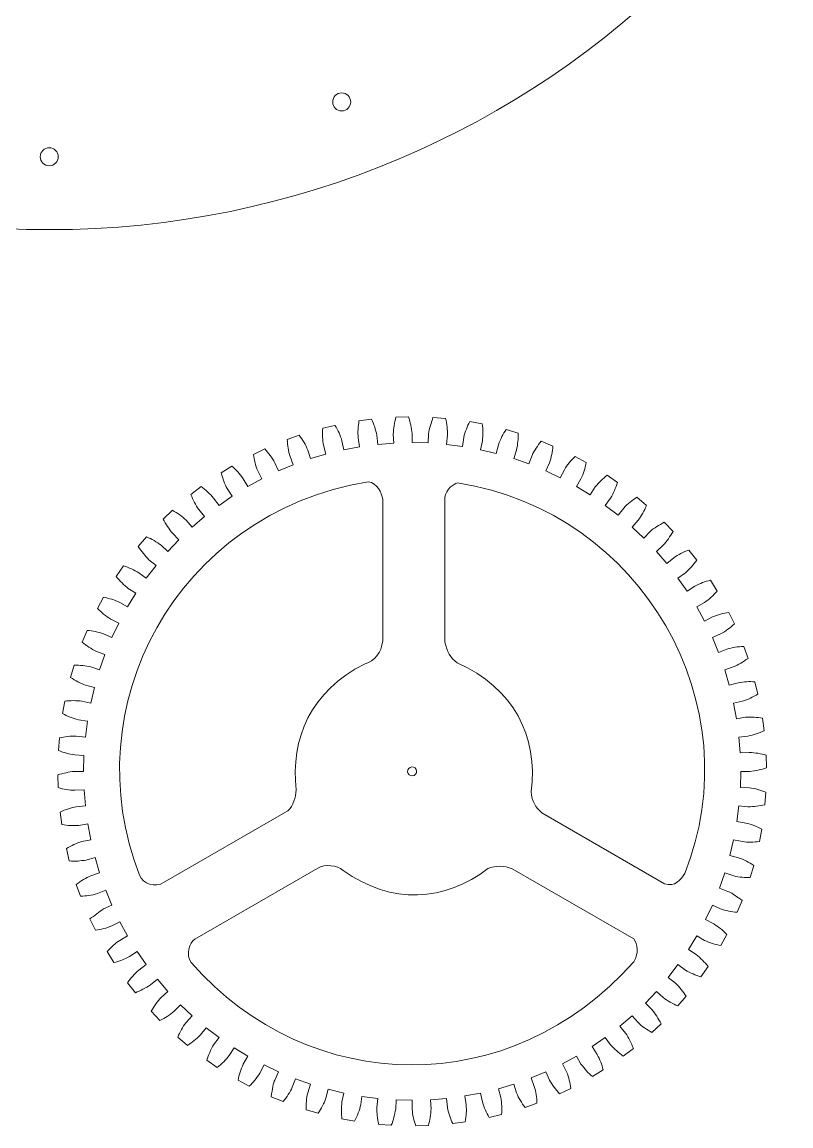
# Model space of a CAD drawing. Header units: millimetres. Extents: x 254 to 1549, y -413 to 269.
# Drawn here: x 890 to 1060.9, y -413.2 to -168.1 of the extents above; entities that cross this region are included whole.
import ezdxf

# ---------------------------------------------------------------- set-up
doc = ezdxf.new("R2010")
doc.units = ezdxf.units.MM
doc.header["$MEASUREMENT"] = 0
doc.layers.add('layer 1', color=7, linetype='Continuous')

msp = doc.modelspace()

# ---------------------------------------------------------------- linework, layer by layer
at = {"layer": 'layer 1', "color": 242, "lineweight": 18}
for centre, major_axis in [((896.0624, -14.3886), (0, 199.7718)), ((961.0562, -185.7928), (0, 2)), ((896.0624, -197.971), (0, 2))]:
    msp.add_ellipse(centre, major_axis=major_axis, ratio=1, dxfattribs=at)
at = {"layer": 'layer 1', "color": 242, "lineweight": 9}
for points, knots in [([(975.9222, -255.7405), (976.2929, -256.9881), (976.6296, -258.2188), (976.7172, -259.4347), (976.7172, -259.4347), (976.7172, -259.4347), (976.7172, -261.4525), (976.7172, -261.4525), (976.7172, -261.4525), (976.7172, -261.4525), (980.2778, -261.5392), (980.2778, -261.5392), (980.2778, -261.5392), (980.2778, -261.5392), (980.3762, -259.524), (980.3762, -259.524), (980.3762, -259.524), (980.5172, -258.3367), (980.9717, -256.9377), (981.3501, -255.8728), (981.3501, -255.8728), (981.3501, -255.8728), (984.1581, -256.0887), (984.1581, -256.0887), (984.1581, -256.0887), (984.4455, -257.3298), (984.585, -258.582), (984.5625, -259.846), (984.5625, -259.846), (984.5625, -259.846), (984.3516, -261.8526), (984.3516, -261.8526), (984.3516, -261.8526), (984.3516, -261.8526), (987.8837, -262.3111), (987.8837, -262.3111), (987.8837, -262.3111), (987.8837, -262.3111), (988.1922, -260.3172), (988.1922, -260.3172), (988.1922, -260.3172), (988.5033, -259.0416), (988.9562, -257.8668), (989.5425, -256.7878), (989.5425, -256.7878), (989.5425, -256.7878), (992.3126, -257.296), (992.3126, -257.296), (992.3126, -257.296), (992.4482, -258.5619), (992.4891, -259.8231), (992.322, -261.075), (992.322, -261.075), (992.322, -261.075), (991.9026, -263.0485), (991.9026, -263.0485), (991.9026, -263.0485), (991.9026, -263.0485), (995.3673, -263.8738), (995.3673, -263.8738), (995.3673, -263.8738), (995.3673, -263.8738), (995.8826, -261.9229), (995.8826, -261.9229), (995.8826, -261.9229), (996.362, -260.5627), (996.9593, -259.5924), (997.5945, -258.5541), (997.5945, -258.5541), (997.5945, -258.5541), (1000.2962, -259.3491), (1000.2962, -259.3491), (1000.2962, -259.3491), (1000.3139, -260.5953), (1000.2047, -261.8476), (999.9105, -263.1082), (999.9105, -263.1082), (999.9105, -263.1082), (999.2871, -265.0272), (999.2871, -265.0272), (999.2871, -265.0272), (999.2871, -265.0272), (1002.6465, -266.2101), (1002.6465, -266.2101), (1002.6465, -266.2101), (1002.6465, -266.2101), (1003.3629, -264.3238), (1003.3629, -264.3238), (1003.3629, -264.3238), (1003.8977, -263.1865), (1004.6084, -262.143), (1005.4176, -261.1524), (1005.4176, -261.1524), (1005.4176, -261.1524), (1008.0215, -262.2255), (1008.0215, -262.2255), (1008.0215, -262.2255), (1007.8863, -263.5047), (1007.6628, -264.7507), (1007.2451, -265.9236), (1007.2451, -265.9236), (1007.2451, -265.9236), (1006.4244, -267.7669), (1006.4244, -267.7669), (1006.4244, -267.7669), (1006.4244, -267.7669), (1009.6418, -269.2945), (1009.6418, -269.2945), (1009.6418, -269.2945), (1009.6418, -269.2945), (1010.5514, -267.4935), (1010.5514, -267.4935), (1010.5514, -267.4935), (1011.1716, -266.3928), (1012.0209, -265.4538), (1012.9262, -264.5542), (1012.9262, -264.5542), (1012.9262, -264.5542), (1015.4037, -265.8934), (1015.4037, -265.8934), (1015.4037, -265.8934), (1015.1559, -267.1239), (1014.8268, -268.3357), (1014.245, -269.4903), (1014.245, -269.4903), (1014.245, -269.4903), (1013.2361, -271.2376), (1013.2361, -271.2376), (1013.2361, -271.2376), (1013.2361, -271.2376), (1016.2763, -273.0933), (1016.2763, -273.0933), (1016.2763, -273.0933), (1016.2763, -273.0933), (1017.4278, -271.3126), (1017.4278, -271.3126), (1017.4278, -271.3126), (1018.2423, -270.283), (1019.1273, -269.4642), (1020.0383, -268.7221), (1020.0383, -268.7221), (1020.0383, -268.7221), (1022.3621, -270.313), (1022.3621, -270.313), (1022.3621, -270.313), (1021.9568, -271.5111), (1021.4904, -272.6818), (1020.8337, -273.7692), (1020.8337, -273.7692), (1020.8337, -273.7692), (1019.6478, -275.4015), (1019.6478, -275.4015), (1019.6478, -275.4015), (1019.6478, -275.4015), (1022.4773, -277.5646), (1022.4773, -277.5646), (1022.4773, -277.5646), (1022.4773, -277.5646), (1023.7415, -275.992), (1023.7415, -275.992), (1023.7415, -275.992), (1024.6664, -275.005), (1025.661, -274.2721), (1026.6756, -273.6106), (1026.6756, -273.6106), (1026.6756, -273.6106), (1028.8205, -275.436), (1028.8205, -275.436), (1028.8205, -275.436), (1028.2788, -276.5997), (1027.6992, -277.732), (1026.9392, -278.7132), (1026.9392, -278.7132), (1026.9392, -278.7132), (1025.589, -280.2126), (1025.589, -280.2126), (1025.589, -280.2126), (1025.589, -280.2126), (1028.177, -282.6597), (1028.177, -282.6597), (1028.177, -282.6597), (1028.177, -282.6597), (1029.5987, -281.2278), (1029.5987, -281.2278), (1029.5987, -281.2278), (1030.524, -280.4023), (1031.6207, -279.7587), (1032.7656, -279.1663), (1032.7656, -279.1663), (1032.7656, -279.1663), (1034.7078, -281.2057), (1034.7078, -281.2057), (1034.7078, -281.2057), (1034.0583, -282.3175), (1033.3532, -283.3719), (1032.4944, -284.2684), (1032.4944, -284.2684), (1032.4944, -284.2684), (1030.9949, -285.6184), (1030.9949, -285.6184), (1030.9949, -285.6184), (1030.9949, -285.6184), (1033.3128, -288.3226), (1033.3128, -288.3226), (1033.3128, -288.3226), (1033.3128, -288.3226), (1034.8764, -287.0472), (1034.8764, -287.0472), (1034.8764, -287.0472), (1035.8067, -286.3399), (1037.0822, -285.7552), (1038.2415, -285.328), (1038.2415, -285.328), (1038.2415, -285.328), (1039.9599, -287.5593), (1039.9599, -287.5593), (1039.9599, -287.5593), (1039.1955, -288.5742), (1038.4017, -289.5595), (1037.4384, -290.3739), (1037.4384, -290.3739), (1037.4384, -290.3739), (1035.8061, -291.5598), (1035.8061, -291.5598), (1035.8061, -291.5598), (1035.8061, -291.5598), (1037.8287, -294.4914), (1037.8287, -294.4914), (1037.8287, -294.4914), (1037.8287, -294.4914), (1039.517, -293.3865), (1039.517, -293.3865), (1039.517, -293.3865), (1040.7071, -292.7085), (1041.8778, -292.3267), (1043.0433, -292.0284), (1043.0433, -292.0284), (1043.0433, -292.0284), (1044.5192, -294.427), (1044.5192, -294.427), (1044.5192, -294.427), (1043.651, -295.4068), (1042.7412, -296.3019), (1041.7172, -296.9626), (1041.7172, -296.9626), (1041.7172, -296.9626), (1039.9698, -297.9715), (1039.9698, -297.9715), (1039.9698, -297.9715), (1039.9698, -297.9715), (1041.675, -301.0984), (1041.675, -301.0984), (1041.675, -301.0984), (1041.675, -301.0984), (1043.4695, -300.1761), (1043.4695, -300.1761), (1043.4695, -300.1761), (1044.6423, -299.6958), (1045.8573, -299.3634), (1047.1185, -299.194), (1047.1185, -299.194), (1047.1185, -299.194), (1048.3355, -301.7338), (1048.3355, -301.7338), (1048.3355, -301.7338), (1047.4208, -302.5699), (1046.4416, -303.3471), (1045.2839, -303.9625), (1045.2839, -303.9625), (1045.2839, -303.9625), (1043.4407, -304.7832), (1043.4407, -304.7832), (1043.4407, -304.7832), (1043.4407, -304.7832), (1044.8096, -308.0715), (1044.8096, -308.0715), (1044.8096, -308.0715), (1044.8096, -308.0715), (1046.6906, -307.3416), (1046.6906, -307.3416), (1046.6906, -307.3416), (1047.8606, -306.9499), (1049.1278, -306.8124), (1050.4223, -306.7464), (1050.4223, -306.7464), (1050.4223, -306.7464), (1051.3671, -309.3994), (1051.3671, -309.3994), (1051.3671, -309.3994), (1050.3116, -310.1398), (1049.2347, -310.8121), (1048.0994, -311.2969), (1048.0994, -311.2969), (1048.0994, -311.2969), (1046.1804, -311.9205), (1046.1804, -311.9205), (1046.1804, -311.9205), (1046.1804, -311.9205), (1047.198, -315.3337), (1047.198, -315.3337), (1047.198, -315.3337), (1047.198, -315.3337), (1049.1452, -314.8045), (1049.1452, -314.8045), (1049.1452, -314.8045), (1050.4523, -314.5248), (1051.6967, -314.5147), (1052.9186, -314.6026), (1052.9186, -314.6026), (1052.9186, -314.6026), (1053.581, -317.34), (1053.581, -317.34), (1053.581, -317.34), (1052.468, -317.9932), (1051.3289, -318.5479), (1050.1326, -318.8856), (1050.1326, -318.8856), (1050.1326, -318.8856), (1048.1591, -319.305), (1048.1591, -319.305), (1048.1591, -319.305), (1048.1591, -319.305), (1048.8144, -322.806), (1048.8144, -322.806), (1048.8144, -322.806), (1048.8144, -322.806), (1050.8061, -322.4832), (1050.8061, -322.4832), (1050.8061, -322.4832), (1052.1405, -322.3414), (1053.3741, -322.471), (1054.58, -322.6768), (1054.58, -322.6768), (1054.58, -322.6768), (1054.9526, -325.4683), (1054.9526, -325.4683), (1054.9526, -325.4683), (1053.7706, -325.9794), (1052.5821, -326.4381), (1051.3616, -326.6451), (1051.3616, -326.6451), (1051.3616, -326.6451), (1049.355, -326.856), (1049.355, -326.856), (1049.355, -326.856), (1049.355, -326.856), (1049.6408, -330.4062), (1049.6408, -330.4062), (1049.6408, -330.4062), (1049.6408, -330.4062), (1051.6554, -330.2934), (1051.6554, -330.2934), (1051.6554, -330.2934), (1053.0027, -330.3202), (1054.2144, -330.5692), (1055.3883, -330.8805), (1055.3883, -330.8805), (1055.3883, -330.8805), (1055.4672, -333.6955), (1055.4672, -333.6955), (1055.4672, -333.6955), (1054.2648, -334.0921), (1053.0132, -334.4289), (1051.7729, -334.4905), (1051.7729, -334.4905), (1051.7729, -334.4905), (1049.7549, -334.4905), (1049.7549, -334.4905), (1049.7549, -334.4905), (1049.7549, -334.4905), (1049.6681, -338.0511), (1049.6681, -338.0511), (1049.6681, -338.0511), (1049.6681, -338.0511), (1051.6835, -338.1495), (1051.6835, -338.1495), (1051.6835, -338.1495), (1052.9373, -338.2885), (1054.1462, -338.6544), (1055.3346, -339.1236), (1055.3346, -339.1236), (1055.3346, -339.1236), (1055.1186, -341.9316), (1055.1186, -341.9316), (1055.1186, -341.9316), (1053.9095, -342.1791), (1052.6711, -342.3507), (1051.3614, -342.336), (1051.3614, -342.336), (1051.3614, -342.336), (1049.3549, -342.1251), (1049.3549, -342.1251), (1049.3549, -342.1251), (1049.3549, -342.1251), (1048.8963, -345.6571), (1048.8963, -345.6571), (1048.8963, -345.6571), (1048.8963, -345.6571), (1050.8903, -345.9655), (1050.8903, -345.9655), (1050.8903, -345.9655), (1052.1509, -346.2333), (1053.3065, -346.7283), (1054.4196, -347.316), (1054.4196, -347.316), (1054.4196, -347.316), (1053.9114, -350.086), (1053.9114, -350.086), (1053.9114, -350.086), (1052.592, -350.2153), (1051.3175, -350.2494), (1050.1325, -350.0955), (1050.1325, -350.0955), (1050.1325, -350.0955), (1048.1589, -349.6759), (1048.1589, -349.6759), (1048.1589, -349.6759), (1048.1589, -349.6759), (1047.3336, -353.1406), (1047.3336, -353.1406), (1047.3336, -353.1406), (1047.3336, -353.1406), (1049.2845, -353.6559), (1049.2845, -353.6559), (1049.2845, -353.6559), (1050.485, -354.0756), (1051.5945, -354.6718), (1052.6534, -355.3678), (1052.6534, -355.3678), (1052.6534, -355.3678), (1051.8582, -358.0695), (1051.8582, -358.0695), (1051.8582, -358.0695), (1050.6786, -358.0861), (1049.4684, -358), (1048.1981, -357.7123), (1048.1981, -357.7123), (1048.1981, -357.7123), (1046.1803, -357.0604), (1046.1803, -357.0604), (1046.1803, -357.0604), (1046.1803, -357.0604), (1044.9974, -360.42), (1044.9974, -360.42), (1044.9974, -360.42), (1044.9974, -360.42), (1046.8836, -361.1362), (1046.8836, -361.1362), (1046.8836, -361.1362), (1048.0799, -361.6773), (1049.0202, -362.4016), (1050.0551, -363.1909), (1050.0551, -363.1909), (1050.0551, -363.1909), (1048.982, -365.7948), (1048.982, -365.7948), (1048.982, -365.7948), (1047.6965, -365.6838), (1046.4585, -365.4394), (1045.2837, -365.0184), (1045.2837, -365.0184), (1045.2837, -365.0184), (1043.4405, -364.1977), (1043.4405, -364.1977), (1043.4405, -364.1977), (1043.4405, -364.1977), (1041.9129, -367.4152), (1041.9129, -367.4152), (1041.9129, -367.4152), (1041.9129, -367.4152), (1043.8041, -368.3743), (1043.8041, -368.3743), (1043.8041, -368.3743), (1044.7919, -368.9908), (1045.739, -369.7755), (1046.6532, -370.6996), (1046.6532, -370.6996), (1046.6532, -370.6996), (1045.314, -373.177), (1045.314, -373.177), (1045.314, -373.177), (1044.08, -372.9294), (1042.8788, -372.552), (1041.7172, -372.0183), (1041.7172, -372.0183), (1041.7172, -372.0183), (1039.9697, -371.0094), (1039.9697, -371.0094), (1039.9697, -371.0094), (1039.9697, -371.0094), (1038.1143, -374.0496), (1038.1143, -374.0496), (1038.1143, -374.0496), (1038.1143, -374.0496), (1039.8104, -375.1425), (1039.8104, -375.1425), (1039.8104, -375.1425), (1040.846, -375.9565), (1041.7289, -376.8507), (1042.4853, -377.8116), (1042.4853, -377.8116), (1042.4853, -377.8116), (1040.8943, -380.1354), (1040.8943, -380.1354), (1040.8943, -380.1354), (1039.7118, -379.7764), (1038.5598, -379.2669), (1037.4384, -378.6072), (1037.4384, -378.6072), (1037.4384, -378.6072), (1035.806, -377.4211), (1035.806, -377.4211), (1035.806, -377.4211), (1035.806, -377.4211), (1033.6428, -380.2507), (1033.6428, -380.2507), (1033.6428, -380.2507), (1033.6428, -380.2507), (1035.2154, -381.5148), (1035.2154, -381.5148), (1035.2154, -381.5148), (1036.1828, -382.3992), (1036.9337, -383.4003), (1037.5968, -384.4489), (1037.5968, -384.4489), (1037.5968, -384.4489), (1035.7716, -386.5938), (1035.7716, -386.5938), (1035.7716, -386.5938), (1034.6282, -386.0728), (1033.5068, -385.5051), (1032.4943, -384.7125), (1032.4943, -384.7125), (1032.4943, -384.7125), (1030.9949, -383.3623), (1030.9949, -383.3623), (1030.9949, -383.3623), (1030.9949, -383.3623), (1028.5478, -385.9503), (1028.5478, -385.9503), (1028.5478, -385.9503), (1028.5478, -385.9503), (1029.9795, -387.372), (1029.9795, -387.372), (1029.9795, -387.372), (1030.8174, -388.2994), (1031.4168, -389.397), (1032.0411, -390.5389), (1032.0411, -390.5389), (1032.0411, -390.5389), (1030.0019, -392.4813), (1030.0019, -392.4813), (1030.0019, -392.4813), (1028.8893, -391.8471), (1027.844, -391.1794), (1026.939, -390.2677), (1026.939, -390.2677), (1026.939, -390.2677), (1025.589, -388.7682), (1025.589, -388.7682), (1025.589, -388.7682), (1025.589, -388.7682), (1022.8848, -391.0863), (1022.8848, -391.0863), (1022.8848, -391.0863), (1022.8848, -391.0863), (1024.1603, -392.6497), (1024.1603, -392.6497), (1024.1603, -392.6497), (1024.8551, -393.688), (1025.4443, -394.7985), (1025.8794, -396.0148), (1025.8794, -396.0148), (1025.8794, -396.0148), (1023.6483, -397.7334), (1023.6483, -397.7334), (1023.6483, -397.7334), (1022.6295, -397.0378), (1021.6985, -396.1842), (1020.8337, -395.2119), (1020.8337, -395.2119), (1020.8337, -395.2119), (1019.6477, -393.5794), (1019.6477, -393.5794), (1019.6477, -393.5794), (1019.6477, -393.5794), (1016.7161, -395.602), (1016.7161, -395.602), (1016.7161, -395.602), (1016.7161, -395.602), (1017.8744, -397.3783), (1017.8744, -397.3783), (1017.8744, -397.3783), (1018.4406, -398.4499), (1018.8675, -399.6006), (1019.1791, -400.8166), (1019.1791, -400.8166), (1019.1791, -400.8166), (1016.7804, -402.2925), (1016.7804, -402.2925), (1016.7804, -402.2925), (1015.8866, -401.5311), (1015.0382, -400.6084), (1014.245, -399.4906), (1014.245, -399.4906), (1014.245, -399.4906), (1013.2361, -397.7433), (1013.2361, -397.7433), (1013.2361, -397.7433), (1013.2361, -397.7433), (1010.109, -399.4483), (1010.109, -399.4483), (1010.109, -399.4483), (1010.109, -399.4483), (1011.0315, -401.2428), (1011.0315, -401.2428), (1011.0315, -401.2428), (1011.5352, -402.4707), (1011.8517, -403.6864), (1012.0136, -404.8918), (1012.0136, -404.8918), (1012.0136, -404.8918), (1009.4738, -406.1088), (1009.4738, -406.1088), (1009.4738, -406.1088), (1008.6221, -405.1909), (1007.8721, -404.1801), (1007.2449, -403.0573), (1007.2449, -403.0573), (1007.2449, -403.0573), (1006.4243, -401.214), (1006.4243, -401.214), (1006.4243, -401.214), (1006.4243, -401.214), (1003.1363, -402.5829), (1003.1363, -402.5829), (1003.1363, -402.5829), (1003.1363, -402.5829), (1003.866, -404.464), (1003.866, -404.464), (1003.866, -404.464), (1004.234, -405.6453), (1004.4171, -406.8945), (1004.4612, -408.1956), (1004.4612, -408.1956), (1004.4612, -408.1956), (1001.8082, -409.1406), (1001.8082, -409.1406), (1001.8082, -409.1406), (1001.0568, -408.1509), (1000.4163, -407.068), (999.9105, -405.8727), (999.9105, -405.8727), (999.9105, -405.8727), (999.2871, -403.9537), (999.2871, -403.9537), (999.2871, -403.9537), (999.2871, -403.9537), (995.8739, -404.9715), (995.8739, -404.9715), (995.8739, -404.9715), (995.8739, -404.9715), (996.4031, -406.9185), (996.4031, -406.9185), (996.4031, -406.9185), (996.6687, -408.1974), (996.6872, -409.45), (996.605, -410.692), (996.605, -410.692), (996.605, -410.692), (993.8676, -411.3543), (993.8676, -411.3543), (993.8676, -411.3543), (993.2319, -410.3161), (992.7089, -409.1739), (992.322, -407.9061), (992.322, -407.9061), (992.322, -407.9061), (991.9026, -405.9324), (991.9026, -405.9324), (991.9026, -405.9324), (991.9026, -405.9324), (988.4018, -406.5877), (988.4018, -406.5877), (988.4018, -406.5877), (988.4018, -406.5877), (988.7244, -408.5794), (988.7244, -408.5794), (988.7244, -408.5794), (988.8303, -409.8306), (988.7505, -411.0892), (988.5308, -412.3534), (988.5308, -412.3534), (988.5308, -412.3534), (985.7393, -412.726), (985.7393, -412.726), (985.7393, -412.726), (985.2537, -411.7167), (984.8421, -410.5584), (984.5625, -409.135), (984.5625, -409.135), (984.5625, -409.135), (984.3518, -407.1283), (984.3518, -407.1283), (984.3518, -407.1283), (984.3518, -407.1283), (980.8016, -407.4142), (980.8016, -407.4142), (980.8016, -407.4142), (980.8016, -407.4142), (980.9144, -409.4287), (980.9144, -409.4287), (980.9144, -409.4287), (980.8536, -410.7366), (980.6807, -411.9913), (980.3273, -413.1616), (980.3273, -413.1616), (980.3273, -413.1616), (977.5121, -413.2405), (977.5121, -413.2405), (977.5121, -413.2405), (977.0864, -412.0582), (976.811, -410.8297), (976.7172, -409.5462), (976.7172, -409.5462), (976.7172, -409.5462), (976.7172, -407.5285), (976.7172, -407.5285), (976.7172, -407.5285), (976.7172, -407.5285), (973.1565, -407.4415), (973.1565, -407.4415), (973.1565, -407.4415), (973.1565, -407.4415), (973.0539, -409.5082), (973.0539, -409.5082), (973.0539, -409.5082), (972.8657, -410.7313), (972.5343, -411.9298), (972.0842, -413.1081), (972.0842, -413.1081), (972.0842, -413.1081), (969.2762, -412.8922), (969.2762, -412.8922), (969.2762, -412.8922), (969.0036, -411.6289), (968.8553, -410.3755), (968.8718, -409.135), (968.8718, -409.135), (968.8718, -409.135), (969.0827, -407.1283), (969.0827, -407.1283), (969.0827, -407.1283), (969.0827, -407.1283), (965.5506, -406.6698), (965.5506, -406.6698), (965.5506, -406.6698), (965.5506, -406.6698), (965.2743, -408.4545), (965.2743, -408.4545), (965.2743, -408.4545), (965.0616, -409.7664), (964.5068, -410.9877), (963.8918, -412.1931), (963.8918, -412.1931), (963.8918, -412.1931), (961.1217, -411.6849), (961.1217, -411.6849), (961.1217, -411.6849), (960.9785, -410.4427), (960.9294, -409.189), (961.1123, -407.9061), (961.1123, -407.9061), (961.1123, -407.9061), (961.5318, -405.9324), (961.5318, -405.9324), (961.5318, -405.9324), (961.5318, -405.9324), (958.067, -405.1072), (958.067, -405.1072), (958.067, -405.1072), (958.067, -405.1072), (957.5519, -407.058), (957.5519, -407.058), (957.5519, -407.058), (957.1403, -408.2536), (956.5439, -409.3459), (955.8632, -410.391), (955.8632, -410.391), (955.8632, -410.391), (953.1381, -409.6318), (953.1381, -409.6318), (953.1381, -409.6318), (953.118, -408.3988), (953.2212, -407.149), (953.5238, -405.8727), (953.5238, -405.8727), (953.5238, -405.8727), (954.1473, -403.9537), (954.1473, -403.9537), (954.1473, -403.9537), (954.1473, -403.9537), (950.7878, -402.7708), (950.7878, -402.7708), (950.7878, -402.7708), (950.7878, -402.7708), (950.0715, -404.6571), (950.0715, -404.6571), (950.0715, -404.6571), (949.5609, -405.759), (948.8655, -406.8133), (948.0168, -407.8285), (948.0168, -407.8285), (948.0168, -407.8285), (945.413, -406.7556), (945.413, -406.7556), (945.413, -406.7556), (945.6131, -404.9911), (945.8642, -403.6873), (946.1894, -403.0573), (946.1894, -403.0573), (946.1894, -403.0573), (947.01, -401.214), (947.01, -401.214), (947.01, -401.214), (947.01, -401.214), (943.7925, -399.6864), (943.7925, -399.6864), (943.7925, -399.6864), (943.7925, -399.6864), (942.8831, -401.4876), (942.8831, -401.4876), (942.8831, -401.4876), (942.1743, -402.6048), (941.3828, -403.5846), (940.5081, -404.4268), (940.5081, -404.4268), (940.5081, -404.4268), (938.0307, -403.0875), (938.0307, -403.0875), (938.0307, -403.0875), (938.249, -401.8683), (938.6504, -400.6711), (939.1893, -399.4906), (939.1893, -399.4906), (939.1893, -399.4906), (940.1982, -397.7433), (940.1982, -397.7433), (940.1982, -397.7433), (940.1982, -397.7433), (937.1582, -395.8878), (937.1582, -395.8878), (937.1582, -395.8878), (937.1582, -395.8878), (936.0653, -397.5838), (936.0653, -397.5838), (936.0653, -397.5838), (935.304, -398.5806), (934.4103, -399.4687), (933.3962, -400.2588), (933.3962, -400.2588), (933.3962, -400.2588), (931.0724, -398.6677), (931.0724, -398.6677), (931.0724, -398.6677), (931.4348, -397.4718), (931.9245, -396.3136), (932.6006, -395.2119), (932.6006, -395.2119), (932.6006, -395.2119), (933.7866, -393.5794), (933.7866, -393.5794), (933.7866, -393.5794), (933.7866, -393.5794), (930.957, -391.4164), (930.957, -391.4164), (930.957, -391.4164), (930.957, -391.4164), (929.693, -392.989), (929.693, -392.989), (929.693, -392.989), (928.7796, -393.9076), (927.8082, -394.7134), (926.7588, -395.3703), (926.7588, -395.3703), (926.7588, -395.3703), (924.614, -393.5451), (924.614, -393.5451), (924.614, -393.5451), (925.0985, -392.3832), (925.6961, -391.2762), (926.4953, -390.2677), (926.4953, -390.2677), (926.4953, -390.2677), (927.8454, -388.7683), (927.8454, -388.7683), (927.8454, -388.7683), (927.8454, -388.7683), (925.2573, -386.3212), (925.2573, -386.3212), (925.2573, -386.3212), (925.2573, -386.3212), (923.8358, -387.7531), (923.8358, -387.7531), (923.8358, -387.7531), (922.8428, -388.6015), (921.7833, -389.2789), (920.6688, -389.8146), (920.6688, -389.8146), (920.6688, -389.8146), (918.7265, -387.7753), (918.7265, -387.7753), (918.7265, -387.7753), (919.388, -386.5641), (920.1185, -385.5244), (920.94, -384.7125), (920.94, -384.7125), (920.94, -384.7125), (922.4394, -383.3625), (922.4394, -383.3625), (922.4394, -383.3625), (922.4394, -383.3625), (920.1215, -380.6583), (920.1215, -380.6583), (920.1215, -380.6583), (920.1215, -380.6583), (918.558, -381.9337), (918.558, -381.9337), (918.558, -381.9337), (917.4584, -382.6429), (916.3367, -383.2158), (915.1929, -383.6529), (915.1929, -383.6529), (915.1929, -383.6529), (913.4745, -381.4218), (913.4745, -381.4218), (913.4745, -381.4218), (914.1888, -380.397), (915.0033, -379.4409), (915.996, -378.6072), (915.996, -378.6072), (915.996, -378.6072), (917.6283, -377.4211), (917.6283, -377.4211), (917.6283, -377.4211), (917.6283, -377.4211), (915.6057, -374.4895), (915.6057, -374.4895), (915.6057, -374.4895), (915.6057, -374.4895), (913.9175, -375.5944), (913.9175, -375.5944), (913.9175, -375.5944), (912.7485, -376.2414), (911.5718, -376.6507), (910.3911, -376.9525), (910.3911, -376.9525), (910.3911, -376.9525), (908.9438, -374.5219), (908.9438, -374.5219), (908.9438, -374.5219), (909.8676, -373.4899), (910.7921, -372.6145), (911.7171, -372.0183), (911.7171, -372.0183), (911.7171, -372.0183), (913.4646, -371.0095), (913.4646, -371.0095), (913.4646, -371.0095), (913.4646, -371.0095), (911.7594, -367.8825), (911.7594, -367.8825), (911.7594, -367.8825), (911.7594, -367.8825), (909.965, -368.805), (909.965, -368.805), (909.965, -368.805), (908.7788, -369.2968), (907.5608, -369.6142), (906.3159, -369.7869), (906.3159, -369.7869), (906.3159, -369.7869), (905.0988, -367.2472), (905.0988, -367.2472), (905.0988, -367.2472), (906.1161, -366.5043), (907.1333, -365.7613), (908.1504, -365.0184), (908.1504, -365.0184), (908.1504, -365.0184), (909.9938, -364.1977), (909.9938, -364.1977), (909.9938, -364.1977), (909.9938, -364.1977), (908.6249, -360.9096), (908.6249, -360.9096), (908.6249, -360.9096), (908.6249, -360.9096), (906.7439, -361.6395), (906.7439, -361.6395), (906.7439, -361.6395), (905.5173, -361.9948), (904.2725, -362.1837), (903.0122, -362.2347), (903.0122, -362.2347), (903.0122, -362.2347), (902.0673, -359.5816), (902.0673, -359.5816), (902.0673, -359.5816), (903.1172, -358.7707), (904.2041, -358.1265), (905.3351, -357.684), (905.3351, -357.684), (905.3351, -357.684), (907.254, -357.0604), (907.254, -357.0604), (907.254, -357.0604), (907.254, -357.0604), (906.2364, -353.6473), (906.2364, -353.6473), (906.2364, -353.6473), (906.2364, -353.6473), (904.2893, -354.1765), (904.2893, -354.1765), (904.2893, -354.1765), (903.0014, -354.4159), (901.748, -354.4584), (900.5159, -354.3784), (900.5159, -354.3784), (900.5159, -354.3784), (899.8535, -351.6411), (899.8535, -351.6411), (899.8535, -351.6411), (900.9692, -350.976), (902.1117, -350.4297), (903.3018, -350.0955), (903.3018, -350.0955), (903.3018, -350.0955), (905.2754, -349.6759), (905.2754, -349.6759), (905.2754, -349.6759), (905.2754, -349.6759), (904.62, -346.1751), (904.62, -346.1751), (904.62, -346.1751), (904.62, -346.1751), (902.6283, -346.4979), (902.6283, -346.4979), (902.6283, -346.4979), (901.4432, -346.5883), (900.1874, -346.5288), (898.8543, -346.3042), (898.8543, -346.3042), (898.8543, -346.3042), (898.4819, -343.5127), (898.4819, -343.5127), (898.4819, -343.5127), (899.7269, -342.9564), (900.9303, -342.5421), (902.0727, -342.336), (902.0727, -342.336), (902.0727, -342.336), (904.0794, -342.1251), (904.0794, -342.1251), (904.0794, -342.1251), (904.0794, -342.1251), (903.7937, -338.5749), (903.7937, -338.5749), (903.7937, -338.5749), (903.7937, -338.5749), (901.779, -338.6877), (901.779, -338.6877), (901.779, -338.6877), (900.4449, -338.6496), (899.2007, -338.4538), (898.0461, -338.1006), (898.0461, -338.1006), (898.0461, -338.1006), (897.9672, -335.2854), (897.9672, -335.2854), (897.9672, -335.2854), (899.1852, -334.878), (900.4154, -334.599), (901.6616, -334.4905), (901.6616, -334.4905), (901.6616, -334.4905), (903.6794, -334.4905), (903.6794, -334.4905), (903.6794, -334.4905), (903.6794, -334.4905), (903.7661, -330.93), (903.7661, -330.93), (903.7661, -330.93), (903.7661, -330.93), (901.7508, -330.8316), (901.7508, -330.8316), (901.7508, -330.8316), (900.4758, -330.6516), (899.2532, -330.3411), (898.0997, -329.8575), (898.0997, -329.8575), (898.0997, -329.8575), (898.3157, -327.0495), (898.3157, -327.0495), (898.3157, -327.0495), (899.538, -326.7537), (900.7913, -326.6236), (902.0727, -326.6451), (902.0727, -326.6451), (902.0727, -326.6451), (904.0794, -326.856), (904.0794, -326.856), (904.0794, -326.856), (904.0794, -326.856), (904.538, -323.3239), (904.538, -323.3239), (904.538, -323.3239), (904.538, -323.3239), (902.544, -323.0155), (902.544, -323.0155), (902.544, -323.0155), (901.277, -322.7049), (900.1061, -322.2463), (899.0147, -321.6651), (899.0147, -321.6651), (899.0147, -321.6651), (899.5229, -318.895), (899.5229, -318.895), (899.5229, -318.895), (900.7793, -318.7462), (902.039, -318.7383), (903.3017, -318.8856), (903.3017, -318.8856), (903.3017, -318.8856), (905.2754, -319.3051), (905.2754, -319.3051), (905.2754, -319.3051), (905.2754, -319.3051), (906.1007, -315.8403), (906.1007, -315.8403), (906.1007, -315.8403), (906.1007, -315.8403), (904.1498, -315.3252), (904.1498, -315.3252), (904.1498, -315.3252), (902.9931, -314.9473), (901.8753, -314.3488), (900.7809, -313.6132), (900.7809, -313.6132), (900.7809, -313.6132), (901.5759, -310.9114), (901.5759, -310.9114), (901.5759, -310.9114), (902.9, -310.8951), (904.1532, -311.0236), (905.3351, -311.2971), (905.3351, -311.2971), (905.3351, -311.2971), (907.254, -311.9205), (907.254, -311.9205), (907.254, -311.9205), (907.254, -311.9205), (908.4369, -308.5611), (908.4369, -308.5611), (908.4369, -308.5611), (908.4369, -308.5611), (906.5507, -307.8447), (906.5507, -307.8447), (906.5507, -307.8447), (905.3852, -307.2738), (904.3407, -306.5755), (903.3792, -305.7901), (903.3792, -305.7901), (903.3792, -305.7901), (904.4523, -303.1863), (904.4523, -303.1863), (904.4523, -303.1863), (905.7089, -303.292), (906.9431, -303.5409), (908.1504, -303.9627), (908.1504, -303.9627), (908.1504, -303.9627), (909.9938, -304.7833), (909.9938, -304.7833), (909.9938, -304.7833), (909.9938, -304.7833), (911.5214, -301.5658), (911.5214, -301.5658), (911.5214, -301.5658), (911.5214, -301.5658), (909.7203, -300.6562), (909.7203, -300.6562), (909.7203, -300.6562), (908.5971, -299.9809), (907.638, -299.1724), (906.7809, -298.2814), (906.7809, -298.2814), (906.7809, -298.2814), (908.1203, -295.8039), (908.1203, -295.8039), (908.1203, -295.8039), (909.3524, -296.032), (910.5506, -296.4231), (911.7171, -296.9626), (911.7171, -296.9626), (911.7171, -296.9626), (913.4645, -297.9715), (913.4645, -297.9715), (913.4645, -297.9715), (913.4645, -297.9715), (915.3201, -294.9315), (915.3201, -294.9315), (915.3201, -294.9315), (915.3201, -294.9315), (913.6239, -293.8386), (913.6239, -293.8386), (913.6239, -293.8386), (912.6569, -293.1127), (911.7654, -292.2229), (910.949, -291.1693), (910.949, -291.1693), (910.949, -291.1693), (912.5399, -288.8455), (912.5399, -288.8455), (912.5399, -288.8455), (913.7756, -289.2292), (914.9358, -289.726), (915.996, -290.3739), (915.996, -290.3739), (915.996, -290.3739), (917.6283, -291.5599), (917.6283, -291.5599), (917.6283, -291.5599), (917.6283, -291.5599), (919.7915, -288.7303), (919.7915, -288.7303), (919.7915, -288.7303), (919.7915, -288.7303), (918.2189, -287.4661), (918.2189, -287.4661), (918.2189, -287.4661), (917.3454, -286.6378), (916.5518, -285.6597), (915.8375, -284.532), (915.8375, -284.532), (915.8375, -284.532), (917.6627, -282.3873), (917.6627, -282.3873), (917.6627, -282.3873), (918.8417, -282.9019), (919.937, -283.5252), (920.94, -284.2684), (920.94, -284.2684), (920.94, -284.2684), (922.4394, -285.6186), (922.4394, -285.6186), (922.4394, -285.6186), (922.4394, -285.6186), (924.8865, -283.0306), (924.8865, -283.0306), (924.8865, -283.0306), (924.8865, -283.0306), (923.4546, -281.6091), (923.4546, -281.6091), (923.4546, -281.6091), (922.6649, -280.6533), (921.9711, -279.6037), (921.3932, -278.442), (921.3932, -278.442), (921.3932, -278.442), (923.4326, -276.4998), (923.4326, -276.4998), (923.4326, -276.4998), (924.5687, -277.1121), (925.5761, -277.8648), (926.4953, -278.7133), (926.4953, -278.7133), (926.4953, -278.7133), (927.8453, -280.2127), (927.8453, -280.2127), (927.8453, -280.2127), (927.8453, -280.2127), (930.5495, -277.8946), (930.5495, -277.8946), (930.5495, -277.8946), (930.5495, -277.8946), (929.274, -276.3312), (929.274, -276.3312), (929.274, -276.3312), (928.5894, -275.3352), (928.0233, -274.2058), (927.5549, -272.9661), (927.5549, -272.9661), (927.5549, -272.9661), (929.786, -271.2477), (929.786, -271.2477), (929.786, -271.2477), (930.8057, -271.9572), (931.7441, -272.7976), (932.6006, -273.7692), (932.6006, -273.7692), (932.6006, -273.7692), (933.7866, -275.4015), (933.7866, -275.4015), (933.7866, -275.4015), (933.7866, -275.4015), (936.7182, -273.3789), (936.7182, -273.3789), (936.7182, -273.3789), (936.7182, -273.3789), (935.6133, -271.6906), (935.6133, -271.6906), (935.6133, -271.6906), (935.0516, -270.6726), (934.592, -269.5074), (934.2552, -268.1643), (934.2552, -268.1643), (934.2552, -268.1643), (936.6539, -266.6884), (936.6539, -266.6884), (936.6539, -266.6884), (937.5666, -267.4902), (938.4231, -268.4016), (939.1893, -269.4904), (939.1893, -269.4904), (939.1893, -269.4904), (940.1982, -271.2378), (940.1982, -271.2378), (940.1982, -271.2378), (940.1982, -271.2378), (943.3253, -269.5326), (943.3253, -269.5326), (943.3253, -269.5326), (943.3253, -269.5326), (942.4028, -267.7381), (942.4028, -267.7381), (942.4028, -267.7381), (941.8952, -266.5432), (941.6124, -265.3215), (941.4209, -264.0891), (941.4209, -264.0891), (941.4209, -264.0891), (943.9605, -262.8721), (943.9605, -262.8721), (943.9605, -262.8721), (944.8175, -263.8005), (945.603, -264.7722), (946.1894, -265.9237), (946.1894, -265.9237), (946.1894, -265.9237), (947.01, -267.7669), (947.01, -267.7669), (947.01, -267.7669), (947.01, -267.7669), (950.2982, -266.398), (950.2982, -266.398), (950.2982, -266.398), (950.2982, -266.398), (949.5683, -264.517), (949.5683, -264.517), (949.5683, -264.517), (949.2383, -263.3514), (949.0268, -262.1149), (948.9731, -260.7853), (948.9731, -260.7853), (948.9731, -260.7853), (951.6261, -259.8405), (951.6261, -259.8405), (951.6261, -259.8405), (952.3923, -260.8764), (953.0526, -261.9544), (953.5238, -263.1082), (953.5238, -263.1082), (953.5238, -263.1082), (954.1473, -265.0272), (954.1473, -265.0272), (954.1473, -265.0272), (954.1473, -265.0272), (957.5604, -264.0096), (957.5604, -264.0096), (957.5604, -264.0096), (957.5604, -264.0096), (957.0312, -262.0624), (957.0312, -262.0624), (957.0312, -262.0624), (956.7911, -260.958), (956.7623, -259.6662), (956.8293, -258.289), (956.8293, -258.289), (956.8293, -258.289), (959.5667, -257.6266), (959.5667, -257.6266), (959.5667, -257.6266), (960.2243, -258.7498), (960.7925, -259.8895), (961.1123, -261.075), (961.1123, -261.075), (961.1123, -261.075), (961.5318, -263.0485), (961.5318, -263.0485), (961.5318, -263.0485), (961.5318, -263.0485), (965.0327, -262.3932), (965.0327, -262.3932), (965.0327, -262.3932), (965.0327, -262.3932), (964.7099, -260.4015), (964.7099, -260.4015), (964.7099, -260.4015), (964.6287, -259.1209), (964.6886, -257.8621), (964.9035, -256.6276), (964.9035, -256.6276), (964.9035, -256.6276), (967.695, -256.255), (967.695, -256.255), (967.695, -256.255), (968.2338, -257.3674), (968.6132, -258.5719), (968.8718, -259.846), (968.8718, -259.846), (968.8718, -259.846), (969.0827, -261.8526), (969.0827, -261.8526), (969.0827, -261.8526), (969.0827, -261.8526), (972.6329, -261.5668), (972.6329, -261.5668), (972.6329, -261.5668), (972.6329, -261.5668), (972.5201, -259.5522), (972.5201, -259.5522), (972.5201, -259.5522), (972.5528, -258.3048), (972.8069, -257.0857), (973.1072, -255.8193), (973.1072, -255.8193), (973.1072, -255.8193), (975.9222, -255.7405), (975.9222, -255.7405)], [0, 0, 0, 0, 0.00277008, 0.00277008, 0.00277008, 0.00277008, 0.00554017, 0.00554017, 0.00554017, 0.00554017, 0.00831025, 0.00831025, 0.00831025, 0.00831025, 0.01108033, 0.01108033, 0.01108033, 0.01108033, 0.01385042, 0.01385042, 0.01385042, 0.01385042, 0.0166205, 0.0166205, 0.0166205, 0.0166205, 0.01939058, 0.01939058, 0.01939058, 0.01939058, 0.02216066, 0.02216066, 0.02216066, 0.02216066, 0.02493075, 0.02493075, 0.02493075, 0.02493075, 0.02770083, 0.02770083, 0.02770083, 0.02770083, 0.03047091, 0.03047091, 0.03047091, 0.03047091, 0.033241, 0.033241, 0.033241, 0.033241, 0.03601108, 0.03601108, 0.03601108, 0.03601108, 0.03878116, 0.03878116, 0.03878116, 0.03878116, 0.04155125, 0.04155125, 0.04155125, 0.04155125, 0.04432133, 0.04432133, 0.04432133, 0.04432133, 0.04709141, 0.04709141, 0.04709141, 0.04709141, 0.0498615, 0.0498615, 0.0498615, 0.0498615, 0.05263158, 0.05263158, 0.05263158, 0.05263158, 0.05540166, 0.05540166, 0.05540166, 0.05540166, 0.05817175, 0.05817175, 0.05817175, 0.05817175, 0.06094183, 0.06094183, 0.06094183, 0.06094183, 0.06371191, 0.06371191, 0.06371191, 0.06371191, 0.06648199, 0.06648199, 0.06648199, 0.06648199, 0.06925208, 0.06925208, 0.06925208, 0.06925208, 0.07202216, 0.07202216, 0.07202216, 0.07202216, 0.07479224, 0.07479224, 0.07479224, 0.07479224, 0.07756233, 0.07756233, 0.07756233, 0.07756233, 0.08033241, 0.08033241, 0.08033241, 0.08033241, 0.08310249, 0.08310249, 0.08310249, 0.08310249, 0.08587258, 0.08587258, 0.08587258, 0.08587258, 0.08864266, 0.08864266, 0.08864266, 0.08864266, 0.09141274, 0.09141274, 0.09141274, 0.09141274, 0.09418283, 0.09418283, 0.09418283, 0.09418283, 0.09695291, 0.09695291, 0.09695291, 0.09695291, 0.09972299, 0.09972299, 0.09972299, 0.09972299, 0.10249307, 0.10249307, 0.10249307, 0.10249307, 0.10526316, 0.10526316, 0.10526316, 0.10526316, 0.10803324, 0.10803324, 0.10803324, 0.10803324, 0.11080332, 0.11080332, 0.11080332, 0.11080332, 0.11357341, 0.11357341, 0.11357341, 0.11357341, 0.11634349, 0.11634349, 0.11634349, 0.11634349, 0.11911357, 0.11911357, 0.11911357, 0.11911357, 0.12188366, 0.12188366, 0.12188366, 0.12188366, 0.12465374, 0.12465374, 0.12465374, 0.12465374, 0.12742382, 0.12742382, 0.12742382, 0.12742382, 0.13019391, 0.13019391, 0.13019391, 0.13019391, 0.13296399, 0.13296399, 0.13296399, 0.13296399, 0.13573407, 0.13573407, 0.13573407, 0.13573407, 0.13850416, 0.13850416, 0.13850416, 0.13850416, 0.14127424, 0.14127424, 0.14127424, 0.14127424, 0.14404432, 0.14404432, 0.14404432, 0.14404432, 0.1468144, 0.1468144, 0.1468144, 0.1468144, 0.14958449, 0.14958449, 0.14958449, 0.14958449, 0.15235457, 0.15235457, 0.15235457, 0.15235457, 0.15512465, 0.15512465, 0.15512465, 0.15512465, 0.15789474, 0.15789474, 0.15789474, 0.15789474, 0.16066482, 0.16066482, 0.16066482, 0.16066482, 0.1634349, 0.1634349, 0.1634349, 0.1634349, 0.16620499, 0.16620499, 0.16620499, 0.16620499, 0.16897507, 0.16897507, 0.16897507, 0.16897507, 0.17174515, 0.17174515, 0.17174515, 0.17174515, 0.17451524, 0.17451524, 0.17451524, 0.17451524, 0.17728532, 0.17728532, 0.17728532, 0.17728532, 0.1800554, 0.1800554, 0.1800554, 0.1800554, 0.18282548, 0.18282548, 0.18282548, 0.18282548, 0.18559557, 0.18559557, 0.18559557, 0.18559557, 0.18836565, 0.18836565, 0.18836565, 0.18836565, 0.19113573, 0.19113573, 0.19113573, 0.19113573, 0.19390582, 0.19390582, 0.19390582, 0.19390582, 0.1966759, 0.1966759, 0.1966759, 0.1966759, 0.19944598, 0.19944598, 0.19944598, 0.19944598, 0.20221607, 0.20221607, 0.20221607, 0.20221607, 0.20498615, 0.20498615, 0.20498615, 0.20498615, 0.20775623, 0.20775623, 0.20775623, 0.20775623, 0.21052632, 0.21052632, 0.21052632, 0.21052632, 0.2132964, 0.2132964, 0.2132964, 0.2132964, 0.21606648, 0.21606648, 0.21606648, 0.21606648, 0.21883657, 0.21883657, 0.21883657, 0.21883657, 0.22160665, 0.22160665, 0.22160665, 0.22160665, 0.22437673, 0.22437673, 0.22437673, 0.22437673, 0.22714681, 0.22714681, 0.22714681, 0.22714681, 0.2299169, 0.2299169, 0.2299169, 0.2299169, 0.23268698, 0.23268698, 0.23268698, 0.23268698, 0.23545706, 0.23545706, 0.23545706, 0.23545706, 0.23822715, 0.23822715, 0.23822715, 0.23822715, 0.24099723, 0.24099723, 0.24099723, 0.24099723, 0.24376731, 0.24376731, 0.24376731, 0.24376731, 0.2465374, 0.2465374, 0.2465374, 0.2465374, 0.24930748, 0.24930748, 0.24930748, 0.24930748, 0.25207756, 0.25207756, 0.25207756, 0.25207756, 0.25484765, 0.25484765, 0.25484765, 0.25484765, 0.25761773, 0.25761773, 0.25761773, 0.25761773, 0.26038781, 0.26038781, 0.26038781, 0.26038781, 0.26315789, 0.26315789, 0.26315789, 0.26315789, 0.26592798, 0.26592798, 0.26592798, 0.26592798, 0.26869806, 0.26869806, 0.26869806, 0.26869806, 0.27146814, 0.27146814, 0.27146814, 0.27146814, 0.27423823, 0.27423823, 0.27423823, 0.27423823, 0.27700831, 0.27700831, 0.27700831, 0.27700831, 0.27977839, 0.27977839, 0.27977839, 0.27977839, 0.28254848, 0.28254848, 0.28254848, 0.28254848, 0.28531856, 0.28531856, 0.28531856, 0.28531856, 0.28808864, 0.28808864, 0.28808864, 0.28808864, 0.29085873, 0.29085873, 0.29085873, 0.29085873, 0.29362881, 0.29362881, 0.29362881, 0.29362881, 0.29639889, 0.29639889, 0.29639889, 0.29639889, 0.29916898, 0.29916898, 0.29916898, 0.29916898, 0.30193906, 0.30193906, 0.30193906, 0.30193906, 0.30470914, 0.30470914, 0.30470914, 0.30470914, 0.30747922, 0.30747922, 0.30747922, 0.30747922, 0.31024931, 0.31024931, 0.31024931, 0.31024931, 0.31301939, 0.31301939, 0.31301939, 0.31301939, 0.31578947, 0.31578947, 0.31578947, 0.31578947, 0.31855956, 0.31855956, 0.31855956, 0.31855956, 0.32132964, 0.32132964, 0.32132964, 0.32132964, 0.32409972, 0.32409972, 0.32409972, 0.32409972, 0.32686981, 0.32686981, 0.32686981, 0.32686981, 0.32963989, 0.32963989, 0.32963989, 0.32963989, 0.33240997, 0.33240997, 0.33240997, 0.33240997, 0.33518006, 0.33518006, 0.33518006, 0.33518006, 0.33795014, 0.33795014, 0.33795014, 0.33795014, 0.34072022, 0.34072022, 0.34072022, 0.34072022, 0.3434903, 0.3434903, 0.3434903, 0.3434903, 0.34626039, 0.34626039, 0.34626039, 0.34626039, 0.34903047, 0.34903047, 0.34903047, 0.34903047, 0.35180055, 0.35180055, 0.35180055, 0.35180055, 0.35457064, 0.35457064, 0.35457064, 0.35457064, 0.35734072, 0.35734072, 0.35734072, 0.35734072, 0.3601108, 0.3601108, 0.3601108, 0.3601108, 0.36288089, 0.36288089, 0.36288089, 0.36288089, 0.36565097, 0.36565097, 0.36565097, 0.36565097, 0.36842105, 0.36842105, 0.36842105, 0.36842105, 0.37119114, 0.37119114, 0.37119114, 0.37119114, 0.37396122, 0.37396122, 0.37396122, 0.37396122, 0.3767313, 0.3767313, 0.3767313, 0.3767313, 0.37950139, 0.37950139, 0.37950139, 0.37950139, 0.38227147, 0.38227147, 0.38227147, 0.38227147, 0.38504155, 0.38504155, 0.38504155, 0.38504155, 0.38781163, 0.38781163, 0.38781163, 0.38781163, 0.39058172, 0.39058172, 0.39058172, 0.39058172, 0.3933518, 0.3933518, 0.3933518, 0.3933518, 0.39612188, 0.39612188, 0.39612188, 0.39612188, 0.39889197, 0.39889197, 0.39889197, 0.39889197, 0.40166205, 0.40166205, 0.40166205, 0.40166205, 0.40443213, 0.40443213, 0.40443213, 0.40443213, 0.40720222, 0.40720222, 0.40720222, 0.40720222, 0.4099723, 0.4099723, 0.4099723, 0.4099723, 0.41274238, 0.41274238, 0.41274238, 0.41274238, 0.41551247, 0.41551247, 0.41551247, 0.41551247, 0.41828255, 0.41828255, 0.41828255, 0.41828255, 0.42105263, 0.42105263, 0.42105263, 0.42105263, 0.42382271, 0.42382271, 0.42382271, 0.42382271, 0.4265928, 0.4265928, 0.4265928, 0.4265928, 0.42936288, 0.42936288, 0.42936288, 0.42936288, 0.43213296, 0.43213296, 0.43213296, 0.43213296, 0.43490305, 0.43490305, 0.43490305, 0.43490305, 0.43767313, 0.43767313, 0.43767313, 0.43767313, 0.44044321, 0.44044321, 0.44044321, 0.44044321, 0.4432133, 0.4432133, 0.4432133, 0.4432133, 0.44598338, 0.44598338, 0.44598338, 0.44598338, 0.44875346, 0.44875346, 0.44875346, 0.44875346, 0.45152355, 0.45152355, 0.45152355, 0.45152355, 0.45429363, 0.45429363, 0.45429363, 0.45429363, 0.45706371, 0.45706371, 0.45706371, 0.45706371, 0.4598338, 0.4598338, 0.4598338, 0.4598338, 0.46260388, 0.46260388, 0.46260388, 0.46260388, 0.46537396, 0.46537396, 0.46537396, 0.46537396, 0.46814404, 0.46814404, 0.46814404, 0.46814404, 0.47091413, 0.47091413, 0.47091413, 0.47091413, 0.47368421, 0.47368421, 0.47368421, 0.47368421, 0.47645429, 0.47645429, 0.47645429, 0.47645429, 0.47922438, 0.47922438, 0.47922438, 0.47922438, 0.48199446, 0.48199446, 0.48199446, 0.48199446, 0.48476454, 0.48476454, 0.48476454, 0.48476454, 0.48753463, 0.48753463, 0.48753463, 0.48753463, 0.49030471, 0.49030471, 0.49030471, 0.49030471, 0.49307479, 0.49307479, 0.49307479, 0.49307479, 0.49584488, 0.49584488, 0.49584488, 0.49584488, 0.49861496, 0.49861496, 0.49861496, 0.49861496, 0.50138504, 0.50138504, 0.50138504, 0.50138504, 0.50415512, 0.50415512, 0.50415512, 0.50415512, 0.50692521, 0.50692521, 0.50692521, 0.50692521, 0.50969529, 0.50969529, 0.50969529, 0.50969529, 0.51246537, 0.51246537, 0.51246537, 0.51246537, 0.51523546, 0.51523546, 0.51523546, 0.51523546, 0.51800554, 0.51800554, 0.51800554, 0.51800554, 0.52077562, 0.52077562, 0.52077562, 0.52077562, 0.52354571, 0.52354571, 0.52354571, 0.52354571, 0.52631579, 0.52631579, 0.52631579, 0.52631579, 0.52908587, 0.52908587, 0.52908587, 0.52908587, 0.53185596, 0.53185596, 0.53185596, 0.53185596, 0.53462604, 0.53462604, 0.53462604, 0.53462604, 0.53739612, 0.53739612, 0.53739612, 0.53739612, 0.5401662, 0.5401662, 0.5401662, 0.5401662, 0.54293629, 0.54293629, 0.54293629, 0.54293629, 0.54570637, 0.54570637, 0.54570637, 0.54570637, 0.54847645, 0.54847645, 0.54847645, 0.54847645, 0.55124654, 0.55124654, 0.55124654, 0.55124654, 0.55401662, 0.55401662, 0.55401662, 0.55401662, 0.5567867, 0.5567867, 0.5567867, 0.5567867, 0.55955679, 0.55955679, 0.55955679, 0.55955679, 0.56232687, 0.56232687, 0.56232687, 0.56232687, 0.56509695, 0.56509695, 0.56509695, 0.56509695, 0.56786704, 0.56786704, 0.56786704, 0.56786704, 0.57063712, 0.57063712, 0.57063712, 0.57063712, 0.5734072, 0.5734072, 0.5734072, 0.5734072, 0.57617729, 0.57617729, 0.57617729, 0.57617729, 0.57894737, 0.57894737, 0.57894737, 0.57894737, 0.58171745, 0.58171745, 0.58171745, 0.58171745, 0.58448753, 0.58448753, 0.58448753, 0.58448753, 0.58725762, 0.58725762, 0.58725762, 0.58725762, 0.5900277, 0.5900277, 0.5900277, 0.5900277, 0.59279778, 0.59279778, 0.59279778, 0.59279778, 0.59556787, 0.59556787, 0.59556787, 0.59556787, 0.59833795, 0.59833795, 0.59833795, 0.59833795, 0.60110803, 0.60110803, 0.60110803, 0.60110803, 0.60387812, 0.60387812, 0.60387812, 0.60387812, 0.6066482, 0.6066482, 0.6066482, 0.6066482, 0.60941828, 0.60941828, 0.60941828, 0.60941828, 0.61218837, 0.61218837, 0.61218837, 0.61218837, 0.61495845, 0.61495845, 0.61495845, 0.61495845, 0.61772853, 0.61772853, 0.61772853, 0.61772853, 0.62049861, 0.62049861, 0.62049861, 0.62049861, 0.6232687, 0.6232687, 0.6232687, 0.6232687, 0.62603878, 0.62603878, 0.62603878, 0.62603878, 0.62880886, 0.62880886, 0.62880886, 0.62880886, 0.63157895, 0.63157895, 0.63157895, 0.63157895, 0.63434903, 0.63434903, 0.63434903, 0.63434903, 0.63711911, 0.63711911, 0.63711911, 0.63711911, 0.6398892, 0.6398892, 0.6398892, 0.6398892, 0.64265928, 0.64265928, 0.64265928, 0.64265928, 0.64542936, 0.64542936, 0.64542936, 0.64542936, 0.64819945, 0.64819945, 0.64819945, 0.64819945, 0.65096953, 0.65096953, 0.65096953, 0.65096953, 0.65373961, 0.65373961, 0.65373961, 0.65373961, 0.6565097, 0.6565097, 0.6565097, 0.6565097, 0.65927978, 0.65927978, 0.65927978, 0.65927978, 0.66204986, 0.66204986, 0.66204986, 0.66204986, 0.66481994, 0.66481994, 0.66481994, 0.66481994, 0.66759003, 0.66759003, 0.66759003, 0.66759003, 0.67036011, 0.67036011, 0.67036011, 0.67036011, 0.67313019, 0.67313019, 0.67313019, 0.67313019, 0.67590028, 0.67590028, 0.67590028, 0.67590028, 0.67867036, 0.67867036, 0.67867036, 0.67867036, 0.68144044, 0.68144044, 0.68144044, 0.68144044, 0.68421053, 0.68421053, 0.68421053, 0.68421053, 0.68698061, 0.68698061, 0.68698061, 0.68698061, 0.68975069, 0.68975069, 0.68975069, 0.68975069, 0.69252078, 0.69252078, 0.69252078, 0.69252078, 0.69529086, 0.69529086, 0.69529086, 0.69529086, 0.69806094, 0.69806094, 0.69806094, 0.69806094, 0.70083102, 0.70083102, 0.70083102, 0.70083102, 0.70360111, 0.70360111, 0.70360111, 0.70360111, 0.70637119, 0.70637119, 0.70637119, 0.70637119, 0.70914127, 0.70914127, 0.70914127, 0.70914127, 0.71191136, 0.71191136, 0.71191136, 0.71191136, 0.71468144, 0.71468144, 0.71468144, 0.71468144, 0.71745152, 0.71745152, 0.71745152, 0.71745152, 0.72022161, 0.72022161, 0.72022161, 0.72022161, 0.72299169, 0.72299169, 0.72299169, 0.72299169, 0.72576177, 0.72576177, 0.72576177, 0.72576177, 0.72853186, 0.72853186, 0.72853186, 0.72853186, 0.73130194, 0.73130194, 0.73130194, 0.73130194, 0.73407202, 0.73407202, 0.73407202, 0.73407202, 0.73684211, 0.73684211, 0.73684211, 0.73684211, 0.73961219, 0.73961219, 0.73961219, 0.73961219, 0.74238227, 0.74238227, 0.74238227, 0.74238227, 0.74515235, 0.74515235, 0.74515235, 0.74515235, 0.74792244, 0.74792244, 0.74792244, 0.74792244, 0.75069252, 0.75069252, 0.75069252, 0.75069252, 0.7534626, 0.7534626, 0.7534626, 0.7534626, 0.75623269, 0.75623269, 0.75623269, 0.75623269, 0.75900277, 0.75900277, 0.75900277, 0.75900277, 0.76177285, 0.76177285, 0.76177285, 0.76177285, 0.76454294, 0.76454294, 0.76454294, 0.76454294, 0.76731302, 0.76731302, 0.76731302, 0.76731302, 0.7700831, 0.7700831, 0.7700831, 0.7700831, 0.77285319, 0.77285319, 0.77285319, 0.77285319, 0.77562327, 0.77562327, 0.77562327, 0.77562327, 0.77839335, 0.77839335, 0.77839335, 0.77839335, 0.78116343, 0.78116343, 0.78116343, 0.78116343, 0.78393352, 0.78393352, 0.78393352, 0.78393352, 0.7867036, 0.7867036, 0.7867036, 0.7867036, 0.78947368, 0.78947368, 0.78947368, 0.78947368, 0.79224377, 0.79224377, 0.79224377, 0.79224377, 0.79501385, 0.79501385, 0.79501385, 0.79501385, 0.79778393, 0.79778393, 0.79778393, 0.79778393, 0.80055402, 0.80055402, 0.80055402, 0.80055402, 0.8033241, 0.8033241, 0.8033241, 0.8033241, 0.80609418, 0.80609418, 0.80609418, 0.80609418, 0.80886427, 0.80886427, 0.80886427, 0.80886427, 0.81163435, 0.81163435, 0.81163435, 0.81163435, 0.81440443, 0.81440443, 0.81440443, 0.81440443, 0.81717452, 0.81717452, 0.81717452, 0.81717452, 0.8199446, 0.8199446, 0.8199446, 0.8199446, 0.82271468, 0.82271468, 0.82271468, 0.82271468, 0.82548476, 0.82548476, 0.82548476, 0.82548476, 0.82825485, 0.82825485, 0.82825485, 0.82825485, 0.83102493, 0.83102493, 0.83102493, 0.83102493, 0.83379501, 0.83379501, 0.83379501, 0.83379501, 0.8365651, 0.8365651, 0.8365651, 0.8365651, 0.83933518, 0.83933518, 0.83933518, 0.83933518, 0.84210526, 0.84210526, 0.84210526, 0.84210526, 0.84487535, 0.84487535, 0.84487535, 0.84487535, 0.84764543, 0.84764543, 0.84764543, 0.84764543, 0.85041551, 0.85041551, 0.85041551, 0.85041551, 0.8531856, 0.8531856, 0.8531856, 0.8531856, 0.85595568, 0.85595568, 0.85595568, 0.85595568, 0.85872576, 0.85872576, 0.85872576, 0.85872576, 0.86149584, 0.86149584, 0.86149584, 0.86149584, 0.86426593, 0.86426593, 0.86426593, 0.86426593, 0.86703601, 0.86703601, 0.86703601, 0.86703601, 0.86980609, 0.86980609, 0.86980609, 0.86980609, 0.87257618, 0.87257618, 0.87257618, 0.87257618, 0.87534626, 0.87534626, 0.87534626, 0.87534626, 0.87811634, 0.87811634, 0.87811634, 0.87811634, 0.88088643, 0.88088643, 0.88088643, 0.88088643, 0.88365651, 0.88365651, 0.88365651, 0.88365651, 0.88642659, 0.88642659, 0.88642659, 0.88642659, 0.88919668, 0.88919668, 0.88919668, 0.88919668, 0.89196676, 0.89196676, 0.89196676, 0.89196676, 0.89473684, 0.89473684, 0.89473684, 0.89473684, 0.89750693, 0.89750693, 0.89750693, 0.89750693, 0.90027701, 0.90027701, 0.90027701, 0.90027701, 0.90304709, 0.90304709, 0.90304709, 0.90304709, 0.90581717, 0.90581717, 0.90581717, 0.90581717, 0.90858726, 0.90858726, 0.90858726, 0.90858726, 0.91135734, 0.91135734, 0.91135734, 0.91135734, 0.91412742, 0.91412742, 0.91412742, 0.91412742, 0.91689751, 0.91689751, 0.91689751, 0.91689751, 0.91966759, 0.91966759, 0.91966759, 0.91966759, 0.92243767, 0.92243767, 0.92243767, 0.92243767, 0.92520776, 0.92520776, 0.92520776, 0.92520776, 0.92797784, 0.92797784, 0.92797784, 0.92797784, 0.93074792, 0.93074792, 0.93074792, 0.93074792, 0.93351801, 0.93351801, 0.93351801, 0.93351801, 0.93628809, 0.93628809, 0.93628809, 0.93628809, 0.93905817, 0.93905817, 0.93905817, 0.93905817, 0.94182825, 0.94182825, 0.94182825, 0.94182825, 0.94459834, 0.94459834, 0.94459834, 0.94459834, 0.94736842, 0.94736842, 0.94736842, 0.94736842, 0.9501385, 0.9501385, 0.9501385, 0.9501385, 0.95290859, 0.95290859, 0.95290859, 0.95290859, 0.95567867, 0.95567867, 0.95567867, 0.95567867, 0.95844875, 0.95844875, 0.95844875, 0.95844875, 0.96121884, 0.96121884, 0.96121884, 0.96121884, 0.96398892, 0.96398892, 0.96398892, 0.96398892, 0.966759, 0.966759, 0.966759, 0.966759, 0.96952909, 0.96952909, 0.96952909, 0.96952909, 0.97229917, 0.97229917, 0.97229917, 0.97229917, 0.97506925, 0.97506925, 0.97506925, 0.97506925, 0.97783934, 0.97783934, 0.97783934, 0.97783934, 0.98060942, 0.98060942, 0.98060942, 0.98060942, 0.9833795, 0.9833795, 0.9833795, 0.9833795, 0.98614958, 0.98614958, 0.98614958, 0.98614958, 0.98891967, 0.98891967, 0.98891967, 0.98891967, 0.99168975, 0.99168975, 0.99168975, 0.99168975, 0.99445983, 0.99445983, 0.99445983, 0.99445983, 1, 1, 1, 1]), ([(916.1158, -357.5098), (916.9616, -359.5614), (919.4147, -360.4032), (921.6294, -359.1245), (921.6294, -359.1245), (921.6294, -359.1245), (949.1011, -343.2637), (949.1011, -343.2637), (949.1011, -343.2637), (950.2704, -342.0826), (950.8316, -340.3217), (950.9662, -338.5969), (950.9662, -338.5969), (949.6029, -327.3502), (954.189, -316.5425), (966.1556, -310.6635), (966.1556, -310.6635), (968.4808, -309.9078), (969.8184, -308.1801), (970.1694, -305.4805), (970.1694, -305.4805), (970.1694, -305.4805), (970.1695, -274.0401), (970.1695, -274.0401), (970.1695, -274.0401), (969.9678, -272.6033), (968.9476, -270.4487), (966.9726, -270.1592), (966.9726, -270.1592), (924.0083, -277.243), (901.537, -320.3849), (916.1158, -357.5098)], [0, 0, 0, 0, 0.11111111, 0.11111111, 0.11111111, 0.11111111, 0.22222222, 0.22222222, 0.22222222, 0.22222222, 0.33333333, 0.33333333, 0.33333333, 0.33333333, 0.44444444, 0.44444444, 0.44444444, 0.44444444, 0.55555556, 0.55555556, 0.55555556, 0.55555556, 0.66666667, 0.66666667, 0.66666667, 0.66666667, 0.77777778, 0.77777778, 0.77777778, 0.77777778, 1, 1, 1, 1]), ([(986.8144, -270.3928), (985.9755, -270.6659), (984.2451, -271.7039), (983.9965, -273.6718), (983.9965, -273.6718), (983.9965, -273.6718), (983.9966, -305.7592), (983.9966, -305.7592), (983.9966, -305.7592), (984.5271, -307.9344), (985.106, -309.2614), (986.7539, -310.3493), (986.7539, -310.3493), (999.2756, -316.0003), (1004.7834, -326.6515), (1003.154, -339.0312), (1003.154, -339.0312), (1003.2776, -341.0888), (1004.2324, -342.6222), (1005.5331, -343.6761), (1005.5331, -343.6761), (1005.5331, -343.6761), (1032.8255, -359.4333), (1032.8255, -359.4333), (1032.8255, -359.4333), (1035.1622, -360.3417), (1036.5318, -358.4239), (1037.2899, -357.1732), (1037.2899, -357.1732), (1052.2874, -319.7965), (1027.9757, -276.8273), (986.8144, -270.3928)], [0, 0, 0, 0, 0.11111111, 0.11111111, 0.11111111, 0.11111111, 0.22222222, 0.22222222, 0.22222222, 0.22222222, 0.33333333, 0.33333333, 0.33333333, 0.33333333, 0.44444444, 0.44444444, 0.44444444, 0.44444444, 0.55555556, 0.55555556, 0.55555556, 0.55555556, 0.66666667, 0.66666667, 0.66666667, 0.66666667, 0.77777778, 0.77777778, 0.77777778, 0.77777778, 1, 1, 1, 1]), ([(976.6462, -333.4928), (977.1958, -333.4537), (977.6758, -333.8699), (977.715, -334.4194), (977.715, -334.4194), (977.7541, -334.9689), (977.3378, -335.4489), (976.7883, -335.4881), (976.7883, -335.4881), (976.2388, -335.5272), (975.7587, -335.1109), (975.7196, -334.5614), (975.7196, -334.5614), (975.6804, -334.012), (976.0967, -333.5319), (976.6462, -333.4928)], [0, 0, 0, 0, 0.2, 0.2, 0.2, 0.2, 0.4, 0.4, 0.4, 0.4, 0.6, 0.6, 0.6, 0.6, 1, 1, 1, 1]), ([(927.6057, -376.9663), (953.989, -406.9893), (998.7254, -407.5784), (1025.959, -376.8115), (1025.959, -376.8115), (1027.1866, -374.8013), (1026.8574, -372.9157), (1025.9605, -371.6979), (1025.9605, -371.6979), (1025.9605, -371.6979), (998.9657, -356.1252), (998.9657, -356.1252), (998.9657, -356.1252), (997.2429, -355.4267), (995.2306, -355.3443), (993.5588, -356.0735), (993.5588, -356.0735), (984.141, -363.3693), (972.0255, -364.2153), (961.387, -356.4791), (961.387, -356.4791), (960.0293, -355.3608), (957.3406, -355.0302), (955.7249, -355.9629), (955.7249, -355.9629), (955.7249, -355.9629), (928.3986, -371.7397), (928.3986, -371.7397), (928.3986, -371.7397), (927.1489, -372.4612), (926.3769, -375.222), (927.6057, -376.9663)], [0, 0, 0, 0, 0.11111111, 0.11111111, 0.11111111, 0.11111111, 0.22222222, 0.22222222, 0.22222222, 0.22222222, 0.33333333, 0.33333333, 0.33333333, 0.33333333, 0.44444444, 0.44444444, 0.44444444, 0.44444444, 0.55555556, 0.55555556, 0.55555556, 0.55555556, 0.66666667, 0.66666667, 0.66666667, 0.66666667, 0.77777778, 0.77777778, 0.77777778, 0.77777778, 1, 1, 1, 1])]:
    msp.add_open_spline(points, degree=3, knots=knots, dxfattribs=at)

doc.saveas('drawing.dxf')
